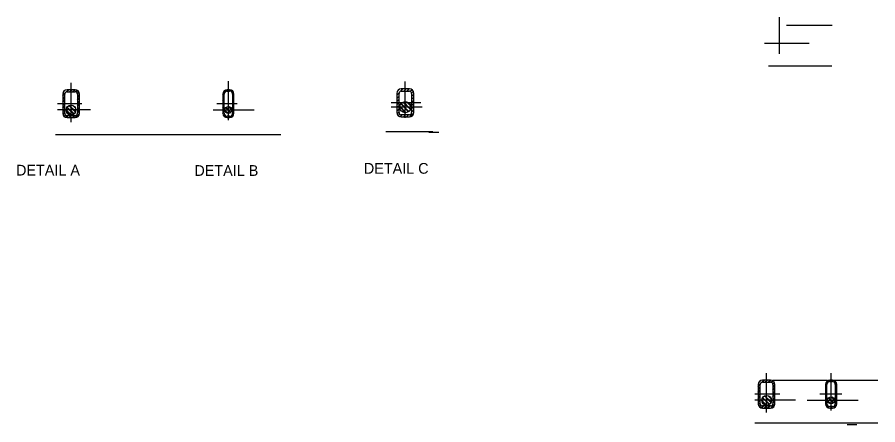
# Model space of a CAD drawing. Extents: x -826.4 to -740.6, y 426.8 to 448.
# Drawn here: x -746.97 to -740.57, y 428.24 to 431.28 of the extents above; entities that cross this region are included whole.
import ezdxf

# ---------------------------------------------------------------- set-up
doc = ezdxf.new("R2010")
doc.units = 0
for name, color, linetype in [('rd_PROFILE-FINISH', 7, 'Continuous'), ('str_Center-Line-A', 7, 'Continuous'), ('str_Dimensions-A', 7, 'Continuous'), ('str_Existing-Steel-H', 7, 'Continuous'), ('str_Grades-A', 7, 'Continuous'), ('str_Structural-Steel-A', 7, 'Continuous'), ('str_Text-A', 7, 'Continuous')]:
    doc.layers.add(name, color=color, linetype=linetype)

msp = doc.modelspace()

# ---------------------------------------------------------------- linework, layer by layer
at = {"layer": 'rd_PROFILE-FINISH'}
for p, q in [((-746.6882, 430.4047), (-745.0105, 430.4047)), ((-744.2307, 430.4255), (-743.8805, 430.4255))]:
    msp.add_line(p, q, dxfattribs=at)
at = {"layer": 'str_Center-Line-A'}
for p, q in [((-741.3003, 431.0052), (-741.3003, 431.2783)), ((-741.079, 431.0823), (-741.4109, 431.0823)), ((-746.5716, 430.4966), (-746.5716, 430.7892)), ((-745.4011, 430.5122), (-745.4011, 430.8011)), ((-744.0846, 430.5289), (-744.0846, 430.7981)), ((-746.4916, 430.634), (-746.672, 430.634)), ((-746.4259, 430.5871), (-746.672, 430.5871)), ((-745.5144, 430.5871), (-745.2087, 430.5871)), ((-745.3367, 430.634), (-745.487, 430.634)), ((-743.9692, 430.6391), (-744.189, 430.6391)), ((-743.9603, 430.6079), (-744.189, 430.6079)), ((-741.3964, 428.3333), (-741.3964, 428.6259)), ((-740.9163, 428.3489), (-740.9163, 428.6259)), ((-741.2967, 428.4707), (-741.4842, 428.4707)), ((-740.8369, 428.4707), (-741.0001, 428.4707)), ((-741.1811, 428.4239), (-741.4842, 428.4239)), ((-741.0945, 428.4239), (-740.7146, 428.4239))]:
    msp.add_line(p, q, dxfattribs=at)
at = {"layer": 'str_Dimensions-A'}
for p, q in [((-741.2476, 431.2178), (-740.9092, 431.2178)), ((-741.3464, 428.5749), (-740.9451, 428.5749)), ((-740.8892, 428.5749), (-740.5688, 428.5749))]:
    msp.add_line(p, q, dxfattribs=at)
at = {"layer": 'str_Existing-Steel-H'}
for p, q in [((-746.6341, 430.6957), (-746.617, 430.7128)), ((-746.6323, 430.7168), (-746.6128, 430.7363)), ((-746.6251, 430.7283), (-746.6243, 430.7292)), ((-746.6088, 430.721), (-746.5917, 430.7382)), ((-746.603, 430.7225), (-746.5873, 430.7382)), ((-746.5414, 430.7382), (-746.6019, 430.7382)), ((-746.6019, 430.7225), (-746.5414, 430.7225)), ((-746.5837, 430.7225), (-746.5681, 430.7382)), ((-746.5794, 430.7225), (-746.5637, 430.7382)), ((-746.5602, 430.7225), (-746.5445, 430.7382)), ((-746.5558, 430.7225), (-746.5402, 430.7381)), ((-746.5371, 430.722), (-746.5253, 430.7339)), ((-746.534, 430.7208), (-746.5226, 430.7321)), ((-746.5253, 430.7102), (-746.5135, 430.7221)), ((-746.5248, 430.7064), (-746.512, 430.7192)), ((-745.4428, 430.7041), (-745.4284, 430.7186)), ((-745.4428, 430.7007), (-745.4315, 430.7119)), ((-745.4232, 430.7237), (-745.4088, 430.7382)), ((-745.4166, 430.7269), (-745.4053, 430.7382)), ((-745.3917, 430.7382), (-745.4106, 430.7382)), ((-745.4106, 430.7277), (-745.3917, 430.7277)), ((-745.3956, 430.7277), (-745.3857, 430.7376)), ((-745.3922, 430.7277), (-745.383, 430.737)), ((-745.3774, 430.7224), (-745.37, 430.7298)), ((-745.3756, 430.7207), (-745.3683, 430.7281)), ((-745.3699, 430.7063), (-745.3609, 430.7153)), ((-745.3699, 430.7029), (-745.3602, 430.7126)), ((-744.1471, 430.6989), (-744.1309, 430.7151)), ((-744.1471, 430.7108), (-744.1471, 430.5675)), ((-744.143, 430.7266), (-744.1303, 430.7392)), ((-744.1314, 430.5675), (-744.1314, 430.7108)), ((-744.1188, 430.7271), (-744.1027, 430.7433)), ((-744.0546, 430.7433), (-744.1145, 430.7433)), ((-744.1145, 430.7277), (-744.0546, 430.7277)), ((-744.0947, 430.7277), (-744.0791, 430.7433)), ((-744.0711, 430.7277), (-744.0555, 430.7433)), ((-744.0487, 430.7266), (-744.0371, 430.7382)), ((-744.038, 430.7137), (-744.0258, 430.7259)), ((-744.0377, 430.7108), (-744.0377, 430.5675)), ((-744.0221, 430.5675), (-744.0221, 430.7108)), ((-746.6341, 430.6913), (-746.6185, 430.707)), ((-746.6341, 430.7059), (-746.6341, 430.5621)), ((-746.6341, 430.6721), (-746.6185, 430.6878)), ((-746.6341, 430.6678), (-746.6185, 430.6834)), ((-746.6341, 430.6486), (-746.6185, 430.6642)), ((-746.6341, 430.6442), (-746.6185, 430.6598)), ((-746.6185, 430.5621), (-746.6185, 430.7059)), ((-746.5248, 430.7059), (-746.5248, 430.5621)), ((-746.5248, 430.6872), (-746.5091, 430.7028)), ((-746.5248, 430.6829), (-746.5091, 430.6985)), ((-746.5248, 430.6637), (-746.5091, 430.6793)), ((-746.5248, 430.6593), (-746.5091, 430.6749)), ((-746.5248, 430.6401), (-746.5091, 430.6557)), ((-746.5248, 430.6357), (-746.5091, 430.6513)), ((-746.5091, 430.5621), (-746.5091, 430.7059)), ((-745.4428, 430.7059), (-745.4428, 430.5621)), ((-745.4428, 430.6805), (-745.4324, 430.691)), ((-745.4428, 430.6771), (-745.4324, 430.6875)), ((-745.4428, 430.657), (-745.4324, 430.6674)), ((-745.4428, 430.6535), (-745.4324, 430.664)), ((-745.4324, 430.5621), (-745.4324, 430.7059)), ((-745.3699, 430.7059), (-745.3699, 430.5621)), ((-745.3699, 430.6827), (-745.3595, 430.6932)), ((-745.3699, 430.6793), (-745.3595, 430.6897)), ((-745.3699, 430.6592), (-745.3595, 430.6696)), ((-745.3699, 430.6557), (-745.3595, 430.6662)), ((-745.3699, 430.6356), (-745.3595, 430.646)), ((-745.3595, 430.5621), (-745.3595, 430.7059)), ((-744.1471, 430.6753), (-744.1314, 430.691)), ((-744.1471, 430.6518), (-744.1314, 430.6674)), ((-744.0377, 430.6904), (-744.0221, 430.706)), ((-744.0377, 430.6669), (-744.0221, 430.6825)), ((-744.0377, 430.6433), (-744.0221, 430.6589)), ((-746.6341, 430.625), (-746.6185, 430.6406)), ((-746.6341, 430.6206), (-746.6185, 430.6363)), ((-746.6341, 430.6014), (-746.6185, 430.617)), ((-746.6341, 430.5971), (-746.6185, 430.6127)), ((-746.6341, 430.5778), (-746.6185, 430.5935)), ((-746.6341, 430.5735), (-746.6185, 430.5891)), ((-746.5248, 430.6165), (-746.5091, 430.6321)), ((-746.5248, 430.6122), (-746.5091, 430.6278)), ((-746.5248, 430.5929), (-746.5091, 430.6086)), ((-746.5248, 430.5886), (-746.5091, 430.6042)), ((-746.5248, 430.5694), (-746.5091, 430.585)), ((-745.4428, 430.6334), (-745.4324, 430.6438)), ((-745.4428, 430.63), (-745.4324, 430.6404)), ((-745.4428, 430.6098), (-745.4324, 430.6202)), ((-745.4428, 430.6064), (-745.4324, 430.6168)), ((-745.4428, 430.5863), (-745.4324, 430.5967)), ((-745.4428, 430.5828), (-745.4324, 430.5932)), ((-745.3699, 430.6322), (-745.3595, 430.6426)), ((-745.3699, 430.612), (-745.3595, 430.6225)), ((-745.3699, 430.6086), (-745.3595, 430.619)), ((-745.3699, 430.5885), (-745.3595, 430.5989)), ((-745.3699, 430.585), (-745.3595, 430.5954)), ((-744.1471, 430.6282), (-744.1314, 430.6438)), ((-744.1471, 430.6046), (-744.1314, 430.6202)), ((-744.1471, 430.581), (-744.1314, 430.5967)), ((-744.0377, 430.6197), (-744.0221, 430.6353)), ((-744.0377, 430.5961), (-744.0221, 430.6118)), ((-744.0377, 430.5726), (-744.0221, 430.5882)), ((-746.6334, 430.5551), (-746.6185, 430.5699)), ((-746.6324, 430.5516), (-746.6185, 430.5655)), ((-746.6251, 430.5397), (-746.6141, 430.5508)), ((-746.6229, 430.5376), (-746.6118, 430.5487)), ((-746.6103, 430.531), (-746.5958, 430.5455)), ((-746.6067, 430.5302), (-746.5915, 430.5455)), ((-746.5414, 430.5455), (-746.6019, 430.5455)), ((-746.6019, 430.5298), (-746.5414, 430.5298)), ((-746.5879, 430.5298), (-746.5723, 430.5455)), ((-746.5835, 430.5298), (-746.5679, 430.5455)), ((-746.5643, 430.5298), (-746.5487, 430.5455)), ((-746.5599, 430.5298), (-746.5443, 430.5455)), ((-746.5407, 430.5298), (-746.5092, 430.5614)), ((-746.5359, 430.5303), (-746.5096, 430.5566)), ((-746.5248, 430.565), (-746.5091, 430.5806)), ((-745.4428, 430.5627), (-745.4324, 430.5731)), ((-745.4427, 430.5594), (-745.4324, 430.5697)), ((-745.4375, 430.5444), (-745.4299, 430.552)), ((-745.4361, 430.5424), (-745.4286, 430.5498)), ((-745.4251, 430.5333), (-745.4171, 430.5413)), ((-745.4227, 430.5322), (-745.4143, 430.5406)), ((-745.3917, 430.5402), (-745.4106, 430.5402)), ((-745.4106, 430.5298), (-745.3917, 430.5298)), ((-745.405, 430.5298), (-745.3945, 430.5402)), ((-745.4015, 430.5298), (-745.3911, 430.5403)), ((-745.3786, 430.5326), (-745.3623, 430.5489)), ((-745.3699, 430.5649), (-745.3595, 430.5753)), ((-745.3699, 430.5615), (-745.3595, 430.5719)), ((-744.1458, 430.5587), (-744.1314, 430.5731)), ((-744.137, 430.544), (-744.1259, 430.555)), ((-744.1216, 430.5358), (-744.1068, 430.5506)), ((-744.0546, 430.5506), (-744.1145, 430.5506)), ((-744.1145, 430.535), (-744.0546, 430.535)), ((-744.0989, 430.535), (-744.0832, 430.5506)), ((-744.0753, 430.535), (-744.0597, 430.5506)), ((-744.0516, 430.5351), (-744.0222, 430.5645)), ((-741.4589, 428.5324), (-741.4418, 428.5495)), ((-741.4589, 428.5281), (-741.4433, 428.5437)), ((-741.4589, 428.5426), (-741.4589, 428.3988)), ((-741.4571, 428.5535), (-741.4376, 428.573)), ((-741.4499, 428.565), (-741.4491, 428.5659)), ((-741.4433, 428.3988), (-741.4433, 428.5426)), ((-741.4336, 428.5578), (-741.4165, 428.5749)), ((-741.4278, 428.5592), (-741.4121, 428.5749)), ((-741.3662, 428.5749), (-741.4267, 428.5749)), ((-741.4267, 428.5593), (-741.3662, 428.5593)), ((-741.4085, 428.5593), (-741.3929, 428.5749)), ((-741.4042, 428.5593), (-741.3886, 428.5749)), ((-741.385, 428.5593), (-741.3693, 428.5749)), ((-741.3806, 428.5593), (-741.365, 428.5749)), ((-741.3619, 428.5587), (-741.3501, 428.5706)), ((-741.3588, 428.5575), (-741.3474, 428.5689)), ((-741.3501, 428.5469), (-741.3383, 428.5588)), ((-741.3496, 428.5431), (-741.3368, 428.5559)), ((-741.3496, 428.5426), (-741.3496, 428.3988)), ((-741.3496, 428.5239), (-741.3339, 428.5396)), ((-741.3496, 428.5196), (-741.3339, 428.5352)), ((-741.3339, 428.3988), (-741.3339, 428.5426)), ((-740.958, 428.5408), (-740.9435, 428.5553)), ((-740.958, 428.5374), (-740.9467, 428.5487)), ((-740.958, 428.5426), (-740.958, 428.3988)), ((-740.9476, 428.3988), (-740.9476, 428.5426)), ((-740.9384, 428.5604), (-740.9239, 428.5749)), ((-740.9318, 428.5636), (-740.9205, 428.5749)), ((-740.9069, 428.5749), (-740.9257, 428.5749)), ((-740.9257, 428.5645), (-740.9069, 428.5645)), ((-740.9108, 428.5645), (-740.9009, 428.5743)), ((-740.9073, 428.5645), (-740.8981, 428.5737)), ((-740.8926, 428.5591), (-740.8852, 428.5665)), ((-740.8908, 428.5574), (-740.8835, 428.5648)), ((-740.8851, 428.543), (-740.8761, 428.552)), ((-740.8851, 428.5396), (-740.8753, 428.5493)), ((-740.8851, 428.5426), (-740.8851, 428.3988)), ((-740.8746, 428.3988), (-740.8746, 428.5426)), ((-741.4589, 428.5088), (-741.4433, 428.5245)), ((-741.4589, 428.5045), (-741.4433, 428.5201)), ((-741.4589, 428.4853), (-741.4433, 428.5009)), ((-741.4589, 428.4809), (-741.4433, 428.4965)), ((-741.4589, 428.4617), (-741.4433, 428.4773)), ((-741.4589, 428.4573), (-741.4433, 428.473)), ((-741.3496, 428.5004), (-741.3339, 428.516)), ((-741.3496, 428.496), (-741.3339, 428.5116)), ((-741.3496, 428.4768), (-741.3339, 428.4924)), ((-741.3496, 428.4724), (-741.3339, 428.4881)), ((-741.3496, 428.4532), (-741.3339, 428.4688)), ((-740.958, 428.5173), (-740.9476, 428.5277)), ((-740.958, 428.5138), (-740.9476, 428.5242)), ((-740.958, 428.4937), (-740.9476, 428.5041)), ((-740.958, 428.4902), (-740.9476, 428.5007)), ((-740.958, 428.4701), (-740.9476, 428.4805)), ((-740.958, 428.4667), (-740.9476, 428.4771)), ((-740.8851, 428.5195), (-740.8746, 428.5299)), ((-740.8851, 428.516), (-740.8746, 428.5264)), ((-740.8851, 428.4959), (-740.8746, 428.5063)), ((-740.8851, 428.4925), (-740.8746, 428.5029)), ((-740.8851, 428.4723), (-740.8746, 428.4827)), ((-740.8851, 428.4689), (-740.8746, 428.4793)), ((-741.4589, 428.4381), (-741.4433, 428.4538)), ((-741.4589, 428.4338), (-741.4433, 428.4494)), ((-741.4589, 428.4146), (-741.4433, 428.4302)), ((-741.4589, 428.4102), (-741.4433, 428.4258)), ((-741.4582, 428.3918), (-741.4433, 428.4066)), ((-741.3496, 428.4489), (-741.3339, 428.4645)), ((-741.3496, 428.4297), (-741.3339, 428.4453)), ((-741.3496, 428.4253), (-741.3339, 428.4409)), ((-741.3496, 428.4061), (-741.3339, 428.4217)), ((-741.3496, 428.4017), (-741.3339, 428.4174)), ((-740.958, 428.4465), (-740.9476, 428.457)), ((-740.958, 428.4431), (-740.9476, 428.4535)), ((-740.958, 428.423), (-740.9476, 428.4334)), ((-740.958, 428.4195), (-740.9476, 428.43)), ((-740.958, 428.3994), (-740.9476, 428.4098)), ((-740.9579, 428.3961), (-740.9476, 428.4064)), ((-740.8851, 428.4487), (-740.8746, 428.4592)), ((-740.8851, 428.4453), (-740.8746, 428.4557)), ((-740.8851, 428.4252), (-740.8746, 428.4356)), ((-740.8851, 428.4217), (-740.8746, 428.4322)), ((-740.8851, 428.4016), (-740.8746, 428.412)), ((-740.8851, 428.3982), (-740.8746, 428.4086)), ((-741.4572, 428.3884), (-741.4433, 428.4023)), ((-741.4499, 428.3764), (-741.4389, 428.3875)), ((-741.4477, 428.3743), (-741.4366, 428.3854)), ((-741.4351, 428.3677), (-741.4206, 428.3822)), ((-741.4315, 428.3669), (-741.4163, 428.3822)), ((-741.3662, 428.3822), (-741.4267, 428.3822)), ((-741.4267, 428.3665), (-741.3662, 428.3665)), ((-741.4127, 428.3665), (-741.3971, 428.3822)), ((-741.4083, 428.3665), (-741.3927, 428.3822)), ((-741.3891, 428.3665), (-741.3735, 428.3822)), ((-741.3848, 428.3665), (-741.3691, 428.3822)), ((-741.3655, 428.3666), (-741.334, 428.3981)), ((-741.3607, 428.367), (-741.3344, 428.3933)), ((-740.9527, 428.3811), (-740.9451, 428.3887)), ((-740.9513, 428.3791), (-740.9438, 428.3866)), ((-740.9402, 428.37), (-740.9323, 428.378)), ((-740.9379, 428.3689), (-740.9295, 428.3773)), ((-740.9069, 428.377), (-740.9257, 428.377)), ((-740.9257, 428.3665), (-740.9069, 428.3665)), ((-740.9201, 428.3665), (-740.9097, 428.377)), ((-740.9167, 428.3665), (-740.9063, 428.377)), ((-740.8938, 428.3693), (-740.8774, 428.3857))]:
    msp.add_line(p, q, dxfattribs=at)
for centre, radius, start, end in [((-746.6019, 430.7059), 0.0322, 90, 180), ((-746.6019, 430.7059), 0.0166, 90, 180), ((-746.5414, 430.7059), 0.0322, 0, 90), ((-746.5414, 430.7059), 0.0166, 360, 90), ((-745.4106, 430.7059), 0.0322, 90, 180), ((-745.4106, 430.7059), 0.0218, 90, 180), ((-745.3917, 430.7059), 0.0322, 0, 90), ((-745.3917, 430.7059), 0.0218, 360, 90), ((-744.1145, 430.7108), 0.0326, 90, 180), ((-744.1145, 430.7108), 0.0169, 90, 180), ((-744.0546, 430.7108), 0.0326, 0, 90), ((-744.0546, 430.7108), 0.0169, 360, 90), ((-746.6019, 430.5621), 0.0322, 180, 270), ((-746.6019, 430.5621), 0.0166, 180, 270), ((-746.5414, 430.5621), 0.0322, 270, 360), ((-746.5414, 430.5621), 0.0166, 270, 0), ((-745.4106, 430.5621), 0.0322, 180, 270), ((-745.4106, 430.5621), 0.0218, 180, 270), ((-745.3917, 430.5621), 0.0322, 270, 360), ((-745.3917, 430.5621), 0.0218, 270, 0), ((-744.1145, 430.5675), 0.0326, 180, 270), ((-744.1145, 430.5675), 0.0169, 180, 270), ((-744.0546, 430.5675), 0.0326, 270, 0), ((-744.0546, 430.5675), 0.0169, 270, 0), ((-741.4267, 428.5426), 0.0322, 90, 180), ((-741.4267, 428.5426), 0.0166, 90, 180), ((-741.3662, 428.5426), 0.0322, 0, 90), ((-741.3662, 428.5426), 0.0166, 360, 90), ((-740.9257, 428.5426), 0.0322, 90, 180), ((-740.9257, 428.5426), 0.0218, 90, 180), ((-740.9069, 428.5426), 0.0322, 0, 90), ((-740.9069, 428.5426), 0.0218, 360, 90), ((-741.4267, 428.3988), 0.0322, 180, 270), ((-741.4267, 428.3988), 0.0166, 180, 270), ((-741.3662, 428.3988), 0.0322, 270, 360), ((-741.3662, 428.3988), 0.0166, 270, 0), ((-740.9257, 428.3988), 0.0322, 180, 270), ((-740.9257, 428.3988), 0.0218, 180, 270), ((-740.9069, 428.3988), 0.0322, 270, 360), ((-740.9069, 428.3988), 0.0218, 270, 0)]:
    msp.add_arc(centre, radius, start, end, dxfattribs=at)
at = {"layer": 'str_Grades-A'}
for p, q in [((-741.3815, 430.9158), (-740.9104, 430.9158)), ((-743.8361, 430.4204), (-743.9084, 430.4204)), ((-741.4846, 428.2573), (-740.5688, 428.2573)), ((-740.724, 428.2415), (-740.7963, 428.2415))]:
    msp.add_line(p, q, dxfattribs=at)
at = {"layer": 'str_Structural-Steel-A'}
for p, q in [((-744.0471, 430.5897), (-744.1027, 430.6454)), ((-744.0454, 430.5938), (-744.0987, 430.6471)), ((-744.0437, 430.6158), (-744.0767, 430.6488)), ((-746.5719, 430.5507), (-746.6081, 430.5869)), ((-746.5532, 430.5557), (-746.6031, 430.6056)), ((-746.5497, 430.558), (-746.6008, 430.609)), ((-746.539, 430.571), (-746.5878, 430.6198)), ((-746.5373, 430.575), (-746.5838, 430.6215)), ((-746.537, 430.5984), (-746.5604, 430.6218)), ((-745.4026, 430.5611), (-745.4271, 430.5856)), ((-745.3847, 430.5669), (-745.4213, 430.6036)), ((-745.3818, 430.5697), (-745.4185, 430.6065)), ((-745.3751, 430.5868), (-745.4015, 430.6132)), ((-745.3758, 430.5933), (-745.395, 430.6125)), ((-744.0825, 430.5663), (-744.1262, 430.6099)), ((-744.0774, 430.5669), (-744.1256, 430.6151)), ((-744.0606, 430.5738), (-744.1187, 430.6319)), ((-744.0574, 430.5763), (-744.1161, 430.6351)), ((-746.5782, 430.5513), (-746.6075, 430.5805)), ((-745.4098, 430.5626), (-745.4257, 430.5784)), ((-744.0578, 430.576), (-744.0527, 430.5811)), ((-741.3967, 428.3874), (-741.4329, 428.4236)), ((-741.403, 428.388), (-741.4323, 428.4173)), ((-741.378, 428.3924), (-741.4279, 428.4423)), ((-741.3745, 428.3947), (-741.4256, 428.4458)), ((-741.3638, 428.4077), (-741.4126, 428.4565)), ((-741.3621, 428.4117), (-741.4086, 428.4582)), ((-741.3618, 428.4351), (-741.3852, 428.4585)), ((-740.9178, 428.3979), (-740.9423, 428.4224)), ((-740.925, 428.3993), (-740.9409, 428.4152)), ((-740.8999, 428.4036), (-740.9365, 428.4403)), ((-740.8969, 428.4064), (-740.9337, 428.4432)), ((-740.8903, 428.4235), (-740.9167, 428.4499)), ((-740.891, 428.43), (-740.9102, 428.4492))]:
    msp.add_line(p, q, dxfattribs=at)
for centre, radius in [((-744.0846, 430.6079), 0.0417), ((-746.5716, 430.5871), 0.0365), ((-745.4011, 430.5871), 0.026), ((-741.3964, 428.4239), 0.0365), ((-740.9163, 428.4239), 0.026)]:
    msp.add_circle(centre, radius, dxfattribs=at)

# ---------------------------------------------------------------- texts
at = {"layer": 'str_Text-A'}
for s, p in [('DETAIL A', (-746.9813, 430.0984)), ('DETAIL B', (-745.654, 430.0959)), ('DETAIL C', (-744.3929, 430.1121))]:
    msp.add_text(s, height=0.08001, dxfattribs=at).set_placement(p)

doc.saveas('drawing.dxf')
